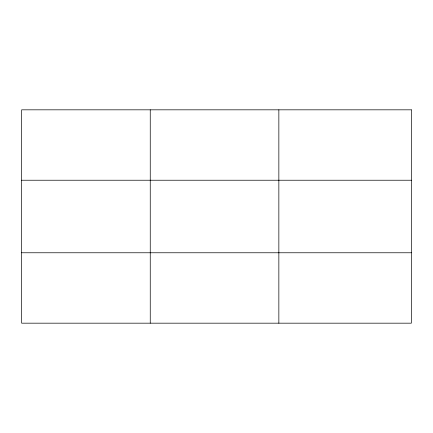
<?xml version="1.0" encoding="UTF-8"?>
<svg xmlns="http://www.w3.org/2000/svg" width="433" height="433" viewBox="0 0 433 433"><rect width="100%" height="100%" fill="white"/><g stroke="black" fill="none" stroke-linecap="round" stroke-linejoin="round"><path stroke-width="0.65" d="M150.251 323.175L150.251 109.825M278.852 323.175L278.852 109.825M21.65 180.231L411.35 180.231M21.65 252.769L411.35 252.769M411.35 109.825L411.35 323.175L21.65 323.175L21.65 109.825L411.35 109.825"/></g></svg>
